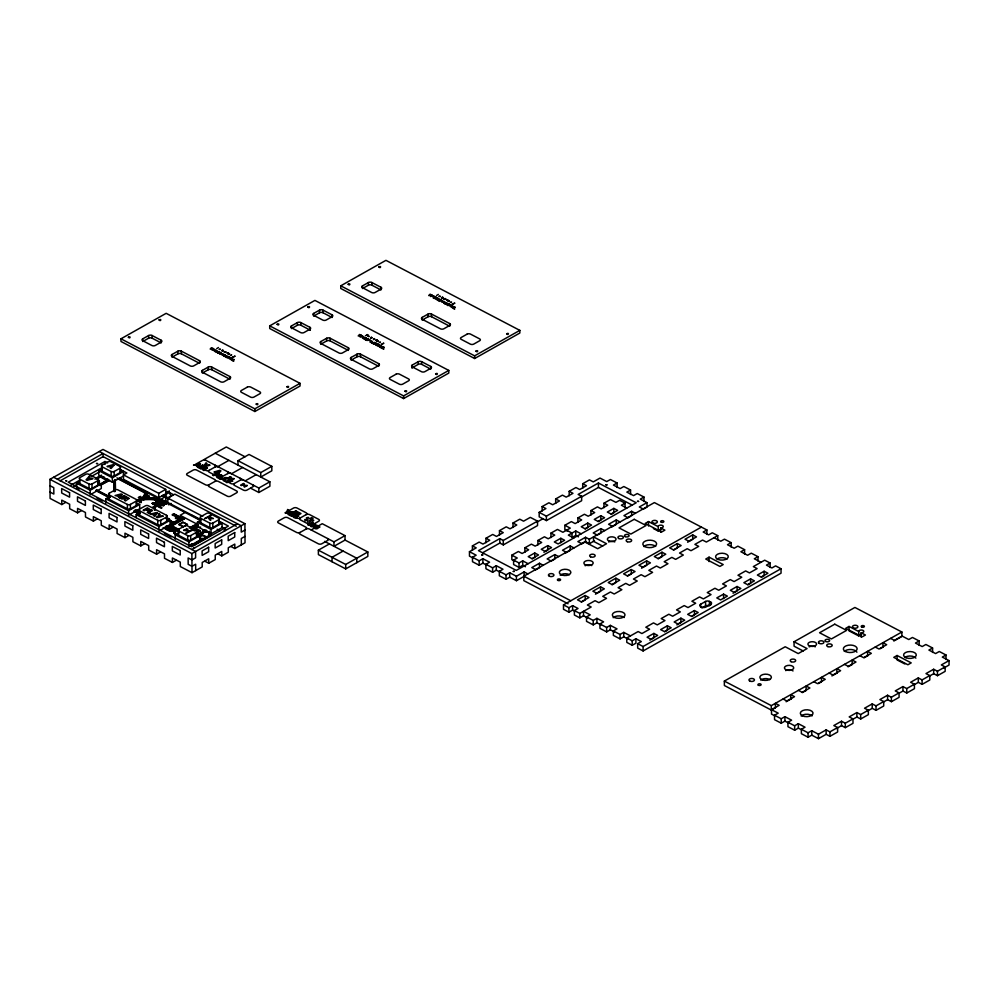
<?xml version="1.0" encoding="UTF-8"?>
<svg xmlns="http://www.w3.org/2000/svg" width="999" height="999" viewBox="0 0 999 999"><rect width="100%" height="100%" fill="white"/><g stroke="black" fill="none" stroke-linecap="round" stroke-linejoin="round"><path stroke-width="1.5" d="M157.218 501.898C157.305 503.346 155.482 501.423 156.768 502.859M185.14 512.45L180.12 515.297L198.376 524.837M101.886 476.548L103.534 477.072M440.184 296.079L438.823 296.366L439.797 296.503M169.231 524.987L171.616 526.073L183.966 519.118L174.163 513.936L172.315 514.473A1.474 0.799 -0.4 0 0 172.452 515.122L172.502 515.159M206.718 530.981L205.232 531.705L206.306 530.469M441.408 297.739L442.569 297.19M226.561 356.943C228.309 353.808 222.565 358.329 226.386 356.181C224.65 359.328 230.394 354.807 226.573 356.955M203.946 529.77L202.685 530.419L203.072 531.468L197.34 534.977M451.398 302.597L450.262 302.285L451.585 302.035M160.227 505.169L160.914 506.955L160.027 507.692L158.254 506.705L158.791 505.232L154.995 507.317L155.045 510.077M208.928 535.764L208.729 532.03M380.357 342.645L379.22 342.345L380.419 342.02M203.484 532.917L203.409 533.154A1.486 0.812 -0.4 0 1 203.034 533.503L198.639 535.402M196.291 533.503L196.753 532.879A1.374 0.749 -0.4 0 0 197.465 532.804L197.677 532.729A1.399 0.762 -0.4 0 0 198.139 532.43L199.063 531.543L187.425 525.874A2.123 1.149 -0.4 0 0 184.428 525.911M372.127 342.769L374.825 342.42L373.838 343.668A1.274 0.699 -0.4 0 1 373.039 343.656L372.19 343.206M444.992 298.526L443.618 299.313L444.505 299.5M153.359 507.18L160.29 503.484L153.671 507.23M154.121 507.167L160.652 503.459L158.591 503.396L159.753 502.734L160.964 503.234L154.433 507.217L154.508 510.039M166.571 518.943L167.32 518.493A1.486 0.799 -0.4 0 1 168.918 518.606L169.243 518.806A1.486 0.799 -0.4 0 1 169.443 519.18C168.419 520.916 173.826 523.039 174.85 521.79M152.897 507.042C165.747 502.534 144.455 506.168 156.88 502.909M195.192 527.285L200.649 527.135M198.938 464.398L197.914 465.584L196.766 464.985L198.926 464.385M104.133 477.035L104.358 477.709M161.751 505.094L160.24 505.157M219.093 471.328L217.045 473.563L218.044 474.088L220.929 470.891L219.83 470.317L214.023 471.99L215.035 472.515L219.081 471.328M159.403 505.032L161.826 503.508L159.74 502.41L157.83 503.009M174.151 530.993L174.213 533.041L176.811 534.403M220.005 349.488L219.043 349.35L220.392 349.063M368.756 336.551L367.794 336.363L369.143 336.139M376.623 340.884L378.346 340.771L377.759 341.383M447.664 300.824L448.888 300.612L448.638 301.423M204.957 532.092L208.142 532.317L206.893 530.894M210.252 536.188L210.364 533.116M161.85 500.324L160.302 501.186L160.015 500.599M163.998 501.423C159.653 502.11 164.585 504.557 165.497 502.197M163.374 501.086L161.426 502.597L163.561 504.22M178.659 519.63L179.433 519.143L177.01 518.781A1.474 0.799 -0.4 0 1 176.286 518.718L175.799 518.543M172.103 523.326L172.877 522.839L168.806 520.704M174.912 521.74L178.596 519.68M167.158 518.956L168.694 518.893L168.319 519.705M216.671 348.676L218.431 347.515M365.422 335.751L367.732 334.752M172.04 523.376L171.141 523.851M191.933 526.598L189.173 528.134M227.372 353.459L228.147 353.109M376.123 340.522L376.873 340.022M447.165 300.474L447.939 300.125M231.381 355.494L230.469 355.269L231.668 354.87M367.182 334.59L367.794 334.727M194.917 544.83L190.022 544.992M227.223 353.309L227.435 353.184A12.687 6.893 -0.4 0 1 227.884 352.934L227.922 352.922M375.974 340.384L376.186 340.259A12.687 6.893 -0.4 0 1 376.635 340.01L376.673 339.985M447.003 300.337L447.215 300.212A12.687 6.893 -0.4 0 1 447.664 299.95L447.702 299.937M229.008 354.308L229.595 353.696L228.846 354.408M448.801 301.323L449.338 300.687L447.827 300.749M233.204 357.13L232.517 357.03M222.44 351.099L222.465 351.074A8.154 4.433 -0.4 0 1 222.74 350.936M371.191 338.174L371.216 338.149A8.154 4.433 -0.4 0 1 371.491 338.012M381.855 344.255L383.566 343.294M159.278 500.599L153.584 497.864L143.831 498.251L149.338 496.178L147.04 494.78M120.954 338.811L166.159 313.324L300.037 383.341L300.062 386.014L254.857 411.501L120.979 341.471L120.954 338.811L254.845 408.828L300.037 383.341M142.72 338.861L148.614 335.539A2.435 1.324 -0.4 0 1 152.06 335.489L161.164 340.259A2.435 1.324 -0.4 0 1 161.214 342.12L155.32 345.454A2.435 1.324 -0.4 0 1 151.873 345.492L142.757 340.734A2.435 1.324 -0.4 0 1 142.72 338.861L142.732 341.533M143.918 340.859L148.639 338.199A2.435 1.324 -0.4 0 1 152.073 338.162L161.189 342.919L161.164 340.259M171.99 354.52L177.897 351.186A2.435 1.324 -0.4 0 1 181.343 351.149L199.55 360.676A2.435 1.324 -0.4 0 1 199.6 362.55L193.706 365.871A2.435 1.324 -0.4 0 1 190.26 365.921L172.04 356.393A2.435 1.324 -0.4 0 1 171.99 354.52L172.015 357.18L177.922 353.858A2.435 1.324 -0.4 0 1 181.356 353.808L199.575 363.336L199.55 360.676M222.602 351.223L223.501 350.711L222.889 350.249M269.705 325.874L314.91 300.399L448.788 370.417L448.813 373.077L403.608 398.564L269.73 328.546L269.705 325.874L403.596 395.904L448.788 370.417M340.746 285.826L385.939 260.339L519.83 330.369L519.842 333.029L474.65 358.516L340.759 288.486L340.746 285.826L474.625 355.844L519.83 330.369M202.36 370.404L208.267 367.07A2.435 1.324 -0.4 0 1 211.701 367.033L229.92 376.561A2.435 1.324 -0.4 0 1 229.97 378.421L224.063 381.755A2.435 1.324 -0.4 0 1 220.629 381.793L202.41 372.265A2.435 1.324 -0.4 0 1 202.36 370.404L202.372 373.064L208.279 369.742A2.435 1.324 -0.4 0 1 211.726 369.692L229.932 379.22L229.92 376.561M232.892 357.13L234.977 356.131M233.291 357.068L234.815 356.218M291.471 325.936L297.365 322.602A2.435 1.324 -0.4 0 1 300.811 322.565L309.915 327.322A2.435 1.324 -0.4 0 1 309.965 329.195L304.071 332.517A2.435 1.324 -0.4 0 1 300.624 332.567L291.508 327.797A2.435 1.324 -0.4 0 1 291.471 325.936L291.483 328.596M313.611 313.449L319.518 310.115A2.435 1.324 -0.4 0 1 322.964 310.077L332.068 314.835A2.435 1.324 -0.4 0 1 332.118 316.708L326.211 320.03A2.435 1.324 -0.4 0 1 322.777 320.08L313.661 315.309A2.435 1.324 -0.4 0 1 313.611 313.449L313.636 316.109L319.53 312.787A2.435 1.324 -0.4 0 1 322.977 312.737L332.093 317.507L332.068 314.835M362.5 285.876L368.406 282.555A2.435 1.324 -0.4 0 1 371.84 282.505L380.956 287.275A2.435 1.324 -0.4 0 1 381.006 289.148L375.1 292.47A2.435 1.324 -0.4 0 1 371.653 292.507L362.55 287.749A2.435 1.324 -0.4 0 1 362.5 285.876L362.525 288.549M292.67 327.934L297.39 325.274A2.435 1.324 -0.4 0 1 300.824 325.224L309.94 329.995A2.435 1.324 -0.4 0 1 310.327 330.257M363.698 287.874L368.419 285.214A2.435 1.324 -0.4 0 1 371.865 285.177L380.969 289.935L380.956 287.275M65.472 502.485L61.776 504.557L50.087 498.439L49.95 479.333L102.972 449.438L244.905 523.676L245.03 542.782L234.827 548.538L231.031 546.553M57.43 479.245L103.072 453.509L103.097 457.33M60.065 480.881L103.097 456.618L165.722 489.373L165.759 494.43A2.885 1.736 60.6 0 0 167.844 497.927L171.541 495.854A2.885 1.736 60.6 0 1 169.455 492.345L165.759 494.43M107.692 462.937L104.945 461.501L68.207 482.217L191.646 546.765L228.371 526.061L219.243 521.278M320.741 341.596L326.648 338.261A2.435 1.324 -0.4 0 1 330.095 338.224L348.301 347.739A2.435 1.324 -0.4 0 1 348.351 349.613L342.457 352.947A2.435 1.324 -0.4 0 1 339.011 352.984L320.791 343.456A2.435 1.324 -0.4 0 1 320.741 341.596L320.766 344.255L326.673 340.934A2.435 1.324 -0.4 0 1 330.107 340.884L348.326 350.412L348.301 347.739M102.085 471.216L102.01 465.147L107.904 461.813A2.123 1.149 -0.4 0 1 110.901 461.775L120.005 466.545A2.123 1.149 -0.4 0 1 120.055 468.169L120.08 472.614L114.186 475.936A2.123 1.149 -0.4 0 1 111.189 475.974L102.085 471.216A2.123 1.149 -0.4 0 1 102.035 469.58L100.562 470.417M70.867 485.177L80.045 480.007M89.236 474.825L102.348 467.432M79.308 489.011L76.573 487.574L76.548 483.129L79.008 481.743M123.451 475.999L112.388 482.23L98.726 475.087L98.701 470.641L102.385 468.568M73.751 486.388L77.785 484.115M91.196 476.548L99.301 471.99M95.904 478.271L101.261 475.249M94.967 479.208L101.686 475.424M96.866 478.958L100.824 476.735L106.369 479.17M97.415 479.058C100.787 473.451 104.071 481.893 107.368 479.021M79.895 479.258L89.011 484.016A2.123 1.149 -0.4 0 0 91.995 483.978L97.902 480.656A2.123 1.149 -0.4 0 0 97.852 479.033L88.749 474.263A2.123 1.149 -0.4 0 0 85.752 474.3L79.858 477.634A2.123 1.149 -0.4 0 0 79.895 479.258L79.932 483.703L89.036 488.461A2.123 1.149 -0.4 0 0 92.033 488.424L97.927 485.102A2.123 1.149 -0.4 0 0 98.451 483.978M102.01 465.147A2.123 1.149 -0.4 0 0 102.048 466.77L111.151 471.528A2.123 1.149 -0.4 0 0 114.148 471.491L120.055 468.169M105.157 478.533L101.036 476.61M100.474 484.14L108.229 479.283M107.805 479.932L90.21 490.272L76.548 483.129M98.701 470.641L112.363 477.784L123.426 471.553L123.514 479.333L158.754 497.764L165.759 493.818M100.837 484.69L109.028 480.569M100.037 485.551L109.69 480.194M442.395 298.239L443.281 297.727L442.682 297.277M109.141 493.294L115.035 489.96A2.123 1.149 -0.4 0 1 118.032 489.922L136.251 499.45A2.123 1.149 -0.4 0 1 136.289 501.073L136.326 505.519L130.419 508.841A2.123 1.149 -0.4 0 1 127.422 508.878L109.216 499.363A2.123 1.149 -0.4 0 1 109.166 497.727L109.141 493.294A2.123 1.149 -0.4 0 0 109.178 494.917L109.216 499.363M351.111 357.467L357.018 354.146A2.435 1.324 -0.4 0 1 360.452 354.096L378.671 363.624A2.435 1.324 -0.4 0 1 378.721 365.497L372.814 368.818A2.435 1.324 -0.4 0 1 369.38 368.868L351.161 359.34A2.435 1.324 -0.4 0 1 351.111 357.467L351.124 360.139L357.03 356.805A2.435 1.324 -0.4 0 1 360.477 356.768L378.683 366.296L378.671 363.624M422.152 317.42L428.047 314.086A2.435 1.324 -0.4 0 1 431.493 314.048L449.7 323.576A2.435 1.324 -0.4 0 1 449.75 325.437L443.856 328.771A2.435 1.324 -0.4 0 1 440.409 328.808L422.19 319.28A2.435 1.324 -0.4 0 1 422.152 317.42L422.165 320.08L428.072 316.758A2.435 1.324 -0.4 0 1 431.506 316.708L449.725 326.236L449.7 323.576M61.776 504.557L61.751 500.112L69.655 504.245L69.68 508.691L77.585 512.824L81.269 510.751M105.857 503.234L105.832 498.788L109.515 496.715M107.692 498.563L109.166 497.727M381.643 344.205L383.753 343.194M452.684 304.146L454.757 303.147M454.595 303.234L452.297 304.046M77.585 512.824L77.56 508.379L85.452 512.512L85.489 516.958L93.394 521.091L97.078 519.018M109.178 494.917L127.397 504.445A2.123 1.149 -0.4 0 0 130.394 504.408L136.289 501.073M120.03 469.393L126.885 472.977L123.489 474.887L158.729 493.319L165.722 489.373M128.596 510.701L139.66 504.458L139.698 508.903L128.621 515.147L128.596 510.701L105.832 498.788M169.443 490.946L165.747 493.031A2.86 1.711 60.6 0 1 167.782 491.695L172.765 494.305A2.897 1.736 60.6 0 1 173.414 494.755M205.906 460.364A2.435 1.324 -0.4 0 0 202.472 460.414L196.566 463.736A2.435 1.324 -0.4 0 0 196.616 465.609L205.719 470.379A2.435 1.324 -0.4 0 0 209.166 470.329L215.072 467.008A2.435 1.324 -0.4 0 1 218.506 466.958M217.832 466.608L228.896 460.364M159.428 500.049L165.759 496.478L165.797 500.924L163.262 502.347M157.205 501.76C156.019 498.439 146.453 499.937 142.008 499.6M93.394 521.091L93.357 516.645L101.261 520.779L101.299 525.224L109.191 529.358L112.887 527.272M136.214 517.632L136.189 514.672L139.872 512.587M157.68 502.922L158.416 502.509M138.062 514.448L139.535 513.611M200.1 519.38L167.869 502.522L167.832 498.089L174.837 494.13L236.276 526.273M237.999 465.122L237.974 460.689L249.038 454.445L271.803 466.358L271.828 470.791L260.764 477.035L260.739 472.589L271.803 466.358M161.588 504.17L159.665 505.069C162.063 506.643 157.73 507.492 159.428 506.093L159.403 505.044M217.158 473.663L215.859 474.388L217.72 475.024L217.919 474.05M412.287 365.047L418.194 361.725A2.435 1.324 -0.4 0 1 421.628 361.675L430.744 366.446A2.435 1.324 -0.4 0 1 430.794 368.306L424.887 371.64A2.435 1.324 -0.4 0 1 421.453 371.678L412.337 366.92A2.435 1.324 -0.4 0 1 412.287 365.047L412.312 367.719A2.435 1.324 -0.4 0 0 411.925 367.994M168.531 504.807L171.066 503.384M412.312 367.719L418.206 364.385A2.435 1.324 -0.4 0 1 421.653 364.348L430.756 369.106L430.744 366.446M209.166 470.329A2.435 1.324 -0.4 0 0 209.216 472.202L218.319 476.96A2.435 1.324 -0.4 0 0 221.766 476.923L227.672 473.588A2.435 1.324 -0.4 0 1 231.106 473.551M209.016 484.777L214.91 481.456A2.435 1.324 -0.4 0 1 218.356 481.406L236.576 490.934A2.435 1.324 -0.4 0 1 236.626 492.807L230.719 496.128A2.435 1.324 -0.4 0 1 227.273 496.178L209.066 486.65A2.435 1.324 -0.4 0 1 209.016 484.777A2.435 1.324 -0.4 0 1 205.569 484.815L187.35 475.299A2.435 1.324 -0.4 0 1 187.3 473.426L193.207 470.092A2.435 1.324 -0.4 0 1 196.641 470.054L214.86 479.582A2.435 1.324 -0.4 0 1 214.91 481.456M231.493 473.751L242.557 467.507M109.191 529.358L109.166 524.912L117.07 529.045L117.095 533.491L125 537.624L128.684 535.539M139.548 510.789L157.755 520.317A2.123 1.149 -0.4 0 0 160.752 520.279L166.658 516.958A2.123 1.149 -0.4 0 0 166.608 515.334L148.389 505.806A2.123 1.149 -0.4 0 0 145.404 505.844L139.498 509.165A2.123 1.149 -0.4 0 0 139.548 510.789L139.573 515.234L157.792 524.762A2.123 1.149 -0.4 0 0 160.789 524.725L166.683 521.403L166.608 515.334M221.766 476.923A2.435 1.324 -0.4 0 0 221.815 478.783L230.919 483.553A2.435 1.324 -0.4 0 0 234.365 483.504L240.272 480.182A2.435 1.324 -0.4 0 1 243.706 480.132M136.189 514.672L158.953 526.573L170.03 520.342L170.055 524.787M245.155 480.894L256.219 474.65M158.991 531.018L170.417 524.687L171.928 525.486L169.743 525.062M170.904 524.413L172.864 524.95L171.129 524.288M125 537.624L124.975 533.179L132.867 537.312L132.904 541.758L140.809 545.891L144.493 543.806M174.201 530.956L177.934 529.383L174.563 531.081L174.613 532.942L177.148 534.265M175.25 539.185L175.212 534.74L178.908 532.654M219.368 521.728L222.09 523.151L222.128 527.597L211.064 533.841L197.402 526.685L197.365 522.252L199.825 520.866M245.042 456.78L226.298 446.978L204.171 459.453L258.816 488.036L269.88 481.793L269.905 486.238L258.841 492.482L250.649 488.199M177.085 534.515L178.559 533.678M191.983 526.548L194.98 524.862L197.365 526.348M190.522 527.784L192.707 528.196L192.045 528.571M191.109 529.108L191.771 528.733M194.118 530.694L196.815 529.17L200.237 530.968L196.191 533.241M140.809 545.891L140.772 541.446L148.676 545.579L148.714 550.024L156.606 554.158L160.302 552.072M185.265 525.811L178.534 529.233A2.123 1.149 -0.4 0 0 178.571 530.869L187.675 535.626A2.123 1.149 -0.4 0 0 190.672 535.589L196.578 532.255A2.123 1.149 -0.4 0 0 196.528 530.631L196.603 536.7L190.709 540.034A2.123 1.149 -0.4 0 1 187.712 540.072L178.596 535.302A2.123 1.149 -0.4 0 1 178.234 533.928M200.724 518.369L209.827 523.139A2.123 1.149 -0.4 0 0 212.824 523.101L218.719 519.767A2.123 1.149 -0.4 0 0 218.681 518.144L209.578 513.386A2.123 1.149 -0.4 0 0 206.581 513.424L200.674 516.745A2.123 1.149 -0.4 0 0 200.724 518.369L200.749 522.814L209.865 527.584A2.123 1.149 -0.4 0 0 212.849 527.547L218.756 524.213A2.123 1.149 -0.4 0 0 219.268 523.101M203.821 530.144L203.609 531.605L197.702 535.189M206.119 530.169L204.483 529.77M198.064 535.314C199.138 534.09 206.693 532.704 204.233 530.357M206.481 531.53L205.856 531.88L207.692 532.167M188.873 541.883L199.95 535.639L199.975 540.084L188.911 546.328L188.873 541.883L175.212 534.74M197.365 522.252L211.026 529.395L222.09 523.151M208.916 535.776L205.132 537.225A2.647 1.436 -0.4 0 1 202.959 538.523L194.143 544.118L191.184 544.168M209.852 536.001L194.568 544.617L191.396 544.68M191.771 549.5L237.412 523.763M156.606 554.158L156.581 549.712L164.485 553.846L164.51 558.291L172.415 562.425L176.099 560.339M49.95 479.333L191.883 553.571L244.905 523.676M244.942 530.044L241.258 532.117L241.209 525.749L99.276 451.523M244.992 536.413L241.296 538.486L241.346 544.855M172.415 562.425L172.39 557.979L180.282 562.112L180.32 566.558L192.02 572.677L202.223 566.92L202.198 562.474L208.716 558.791L208.741 563.236L204.945 561.251M208.741 563.236L215.26 559.565L215.235 555.119L221.753 551.448L221.79 555.881L217.994 553.908M221.79 555.881L228.309 552.21L228.272 547.764L234.79 544.093L234.827 548.538M300.249 517.969L306.144 514.635A2.435 1.324 -0.4 0 1 309.59 514.597L318.693 519.355A2.435 1.324 -0.4 0 1 318.743 521.228L312.849 524.55A2.435 1.324 -0.4 0 1 309.403 524.6L300.299 519.83A2.435 1.324 -0.4 0 1 300.249 517.969A2.435 1.324 -0.4 0 1 296.803 518.006L287.7 513.249A2.435 1.324 -0.4 0 1 287.65 511.376L293.544 508.041A2.435 1.324 -0.4 0 1 296.99 508.004L306.094 512.762A2.435 1.324 -0.4 0 1 306.144 514.635M305.994 529.083A2.435 1.324 -0.4 0 0 305.944 527.21L287.724 517.682A2.435 1.324 -0.4 0 0 284.29 517.732L278.384 521.053A2.435 1.324 -0.4 0 0 278.434 522.927L296.653 532.455A2.435 1.324 -0.4 0 0 300.087 532.417L305.994 529.083A2.435 1.324 -0.4 0 1 309.44 529.045L333.953 541.858L345.017 535.626L345.042 540.072L333.978 546.303L333.953 541.858M311.176 529.957L322.24 523.713L345.017 535.626M345.042 540.072L367.819 551.972L367.844 556.418L345.716 568.893L318.394 554.607L318.356 550.162L329.433 543.918M343.094 551.073L332.03 557.305L332.055 561.75M318.356 550.162L345.691 564.447L367.819 551.972M472.452 550.337L472.415 545.891L479.183 542.082L482.979 544.068L489.747 540.247L485.951 538.261L485.976 542.707M485.951 538.261L492.707 534.453L496.503 536.438L503.271 532.617L499.475 530.631L499.5 535.077M499.475 530.631L506.231 526.823L510.027 528.808L516.795 524.999L512.999 523.014L513.036 527.46M512.999 523.014L519.767 519.193L523.563 521.178L530.319 517.37L537.524 521.141L537.549 525.574L503.309 544.892L499.812 543.069L482.492 552.834M542.17 511.026L542.132 506.58L548.901 502.772L552.697 504.757L559.452 500.949L555.656 498.963L555.694 503.396M555.656 498.963L562.425 495.142L566.208 497.127L572.976 493.319L569.18 491.333L569.205 495.779M569.18 491.333L575.936 487.524L579.732 489.51L586.5 485.701L582.704 483.716L582.729 488.149M582.704 483.716L589.46 479.895L593.256 481.88L600.012 478.071L606.73 481.58L610.414 479.508L617.12 483.004L617.157 487.45M473.514 558.241L469.48 556.131L469.455 551.685L476.211 547.877L472.415 545.891M537.524 521.141L503.271 540.447L499.787 538.623L478.459 550.636L516.258 570.404L636.226 502.772L598.426 483.004L578.121 494.455L581.618 496.278L581.643 500.724L546.403 520.591L539.198 516.82L539.173 512.375L545.929 508.566L542.132 506.58M486.925 565.259L482.904 563.149L479.208 565.234L472.502 561.725L472.477 557.28L476.161 555.194L469.455 551.685M539.173 512.375L546.378 516.146L581.618 496.278M536.588 522.327L542.919 518.756M580.856 497.365L598.451 487.45L632.205 505.094M472.477 557.28L479.183 560.789L482.867 558.703L489.572 562.212L485.889 564.298L485.926 568.743L492.632 572.252L496.316 570.167L500.349 572.277M617.12 483.004L613.436 485.089L620.142 488.598L623.826 486.513L630.544 490.022L630.569 494.468M514.572 561.038L511.85 559.615L511.825 555.169L518.344 551.498L522.14 553.483L528.658 549.8L524.862 547.814L524.9 552.26M524.862 547.814L531.381 544.143L535.177 546.128L541.695 542.457L537.899 540.471L537.937 544.917M537.899 540.471L544.43 536.788L548.214 538.773L554.745 535.102L550.948 533.116L550.973 537.562M550.948 533.116L557.467 529.433L562.899 532.28L570.279 528.121L564.847 525.274L564.872 529.72L567.594 531.143M564.847 525.274L571.366 521.603L575.162 523.588L581.68 519.917L577.884 517.932L577.909 522.365M577.884 517.932L584.403 514.248L588.199 516.233L594.717 512.562L590.921 510.576L590.958 515.022M590.921 510.576L597.439 506.893L601.236 508.878L607.754 505.207L603.958 503.221L603.995 507.667M603.958 503.221L610.476 499.55L615.921 502.385L619.605 500.312L625.049 503.159L625.074 507.604M485.889 564.298L492.594 567.807L496.291 565.721L502.997 569.23L499.313 571.316L499.338 575.749L506.043 579.258L509.74 577.185L516.446 580.694L524.125 576.361L524.088 571.915L527.884 573.901M630.544 490.022L626.848 492.107L633.566 495.616L637.25 493.531L643.955 497.04L643.993 501.486M525.449 566.733L522.739 565.309L519.043 567.382L513.611 564.535L513.573 560.102L517.257 558.016L511.825 555.169M534.727 552.984L528.209 556.655L532.005 558.641L538.523 554.969L534.727 552.984L534.765 557.43L532.155 558.891M547.777 545.629L541.246 549.3L545.042 551.286L551.56 547.614L547.777 545.629L547.802 550.074L543.893 552.272M560.814 538.274L554.295 541.957L558.091 543.931L564.61 540.259L560.814 538.274L560.839 542.719M587.749 523.089L581.231 526.76L585.027 528.746L591.545 525.074L587.749 523.089L587.774 527.534L585.177 528.995M600.786 515.734L594.268 519.405L598.064 521.391L604.582 517.719L600.786 515.734L600.824 520.179L598.214 521.653M613.823 508.379L607.305 512.062L611.101 514.048L617.619 510.364L613.823 508.379L613.861 512.824L611.251 514.298M513.573 560.102L519.018 562.937L522.702 560.864L528.146 563.711M581.156 533.816L575.724 530.968L568.344 535.127L573.788 537.974M625.049 503.159L621.366 505.232L626.798 508.079M578.471 536.838L575.749 535.414L572.065 537.487L572.027 533.054L566.595 530.207M499.313 571.316L506.018 574.825L509.702 572.739L516.408 576.248L524.088 571.915M643.955 497.04L640.272 499.125L646.977 502.634L647.002 507.08L643.169 509.24M543.244 565.247L539.46 563.261L531.78 567.594L535.564 569.567M558.616 556.58L554.82 554.595L547.14 558.928L550.924 560.914M573.975 547.927L570.179 545.941L562.499 550.262L566.296 552.247M706.892 534.39L706.867 529.945L654.382 502.584L589.335 539.26L585.539 537.275L577.859 541.608L581.655 543.593M604.695 530.594L600.899 528.621L593.219 532.942L597.015 534.927M620.054 521.94L616.258 519.955L608.578 524.288L612.375 526.273M635.414 513.274L631.618 511.288L623.938 515.621L627.734 517.607M646.977 502.634L639.298 506.968L643.094 508.953M568.044 603.758L523.838 580.644L523.813 576.198L584.665 541.895L597.702 548.701L606.555 543.718L593.518 536.9L593.556 541.346L602.672 546.116M535.651 569.867L539.485 567.707L539.46 563.261M551.011 561.201L554.845 559.04L554.82 554.595M565.084 553.271L570.204 550.374L570.179 545.941M581.73 543.881L585.564 541.72L589.36 543.706L594.48 540.821M597.09 535.227L600.923 533.054L600.899 528.621M611.163 527.285L616.283 524.4L616.258 519.955M627.809 517.907L630.369 516.458M653.396 528.546L658.254 531.093L658.229 526.648L648.501 521.565L645.179 523.439L661.575 532.017L664.897 530.144L660.614 527.897L660.639 532.342M575.362 611.5L572.639 610.077L568.955 612.162L563.511 609.315L563.486 604.87L701.423 527.097M585.189 595.529L577.509 599.85L581.306 601.835L588.985 597.502L585.189 595.529L585.214 599.962L581.381 602.135M600.549 586.863L592.869 591.196L596.665 593.181L604.345 588.848L600.549 586.863L600.574 591.308L595.454 594.193M615.908 578.196L608.229 582.529L612.025 584.515L619.705 580.182L615.908 578.196L615.933 582.642M631.268 569.542L623.588 573.876L627.384 575.861L635.064 571.528L631.268 569.542L631.306 573.988L627.459 576.148M646.628 560.876L638.948 565.209L642.744 567.195L650.424 562.862L646.628 560.876L646.665 565.322L641.545 568.206M661.987 552.222L654.308 556.555L658.104 558.541L665.784 554.208L661.987 552.222L662.025 556.668L658.179 558.828M677.347 543.556L669.667 547.889L673.463 549.875L681.143 545.541L677.347 543.556L677.384 548.001L673.538 550.162M692.707 534.902L685.027 539.223L688.823 541.208L696.503 536.888L692.707 534.902L692.744 539.335L687.624 542.232M563.486 604.87L568.918 607.717L572.614 605.644L578.046 608.478L574.363 610.564L574.388 615.009L579.832 617.857L583.516 615.771L587.549 617.882M706.867 529.945L703.171 532.017L708.616 534.865L712.299 532.792L717.744 535.639L717.769 540.072M612.1 584.815L614.66 583.366M574.363 610.564L579.807 613.411L591.171 607.005L587.375 605.019L595.054 600.686L598.851 602.672L606.53 598.339L602.734 596.353L610.414 592.02L614.21 594.005L621.89 589.672L618.094 587.687L625.774 583.366L629.57 585.352L637.25 581.018L633.453 579.033L641.133 574.7L644.929 576.685L652.609 572.352L648.813 570.367L656.493 566.046L660.289 568.031L667.969 563.698L664.173 561.713L671.852 557.38L675.649 559.365L683.328 555.032L679.532 553.046L687.212 548.713L691.008 550.699L698.688 546.378L694.892 544.393L702.572 540.059L706.368 542.045L717.744 535.639M600.961 624.899L596.94 622.789L593.244 624.875L586.538 621.366L586.513 616.92L590.197 614.835L583.491 611.326L583.516 615.771M586.513 616.92L593.219 620.429L596.903 618.344L603.621 621.853L599.924 623.938L599.962 628.383L606.668 631.892L610.352 629.807L614.385 631.917M731.193 547.09L731.156 542.644L727.472 544.73L734.178 548.239L737.861 546.153L744.58 549.662L744.605 554.108M709.078 557.167L705.756 559.04L719.892 566.433L723.214 564.56L709.078 557.167L709.115 561.613M599.924 623.938L606.63 627.447L610.327 625.362L617.032 628.87L613.349 630.956L613.374 635.401L620.079 638.898L623.776 636.825L627.797 638.935M744.58 549.662L740.883 551.748L747.602 555.257L751.285 553.171L757.991 556.68L758.029 561.126M613.349 630.956L620.054 634.465L623.738 632.379L630.456 635.888M757.991 556.68L754.307 558.766L761.013 562.275M770.142 563.036L766.458 565.122L771.89 567.969L775.586 565.884L781.018 568.731L781.056 573.176L643.106 650.948L637.674 648.101L637.637 643.656L641.333 641.583L635.888 638.736L635.926 643.181L632.23 645.254L626.798 642.407L626.76 637.974L638.136 631.555L641.932 633.541L649.612 629.208L645.816 627.235L653.496 622.901L657.292 624.887L664.972 620.554L661.176 618.568L668.855 614.235L672.652 616.221L680.331 611.888L676.535 609.902L684.215 605.581L688.011 607.567L695.691 603.234L691.895 601.248L699.575 596.915L703.371 598.901L711.051 594.567L707.255 592.582L714.934 588.261L718.731 590.247L726.41 585.913L722.614 583.928L730.294 579.595L734.09 581.58L741.77 577.247L737.974 575.262L745.654 570.928L749.45 572.914L757.13 568.593L753.333 566.608L764.697 560.189L770.142 563.036L770.179 567.482M626.76 637.974L632.205 640.809L635.888 638.736M700.611 604.245L705.556 601.448A2.71 1.474 -0.4 0 1 709.39 601.398L710.689 602.072A2.897 1.573 -0.4 0 1 710.739 604.295L705.906 607.03A2.86 1.548 -0.4 0 1 701.86 607.08L700.661 606.455A2.885 1.561 -0.4 0 1 700.611 604.245L700.624 607.205M653.858 633.416L647.102 637.225L650.898 639.21L657.654 635.401L653.858 633.416L653.895 637.861L649.837 640.147M667.382 625.786L660.626 629.607L664.422 631.593L671.178 627.772L667.382 625.786L667.407 630.232L664.71 631.755M680.906 618.169L674.138 621.977L677.934 623.963L684.702 620.154L680.906 618.169L680.931 622.614L676.872 624.899M694.417 610.539L687.662 614.36L691.458 616.346L698.214 612.524L694.417 610.539L694.455 614.984L691.745 616.508M723.563 594.118L716.795 597.926L720.591 599.912L727.359 596.103L723.563 594.118L723.588 598.563M737.075 586.488L730.319 590.309L734.115 592.295L740.871 588.473L737.075 586.488L737.112 590.933L733.054 593.219M750.599 578.871L743.843 582.679L747.639 584.665L754.395 580.856L750.599 578.871L750.636 583.316L747.926 584.84M764.123 571.241L757.367 575.062L761.151 577.047L767.919 573.226L764.123 571.241L764.148 575.686L761.45 577.21M701.872 607.991L705.594 605.894A2.71 1.474 -0.4 0 1 709.427 605.844L709.39 601.398M637.637 643.656L643.081 646.503L781.018 568.731M775.374 707.804L771.328 710.077L724.375 685.514L724.337 681.081L785.202 646.765L798.226 653.583L807.08 648.588L794.043 641.77L794.08 646.216L803.208 650.986M794.043 641.77L854.907 607.454L901.872 632.017L901.897 636.463L893.818 641.021M849.025 626.435L849.05 630.881L858.79 635.976L858.753 631.53L849.025 626.435L845.703 628.309L862.112 636.887L865.434 635.014L861.138 632.779L861.175 637.225M724.337 681.081L771.303 705.631L901.872 632.017M774.213 715.496L771.528 714.098L771.49 709.652L779.17 705.319L775.374 703.333L775.411 707.779M786.138 701.735L791.52 698.701M802.297 692.619L806.33 690.346M818.443 683.516L821.141 682.005M831.905 675.923L837.287 672.889M848.051 666.82L852.097 664.547M864.21 657.717L868.243 655.431M880.356 648.613L883.054 647.09M788.973 723.226L784.939 721.116L781.255 723.189L774.55 719.68L774.512 715.247L778.209 713.161L771.49 709.652M774.512 715.247L781.218 718.756L784.914 716.67L791.62 720.179L787.936 722.265L787.961 726.698L794.667 730.207L798.363 728.134L801.048 729.532M919.192 645.416L919.167 640.971L915.471 643.056L922.189 646.565L925.873 644.48L932.579 647.989L932.616 652.434M897.09 655.494L893.768 657.367L907.891 664.76L911.213 662.886L897.09 655.494L897.114 659.939L904.832 663.973M787.936 722.265L794.642 725.774L798.326 723.688L805.032 727.197L801.348 729.282L801.385 733.716L808.091 737.225L811.775 735.152L818.481 738.661L826.161 734.327L829.957 736.313L837.637 731.98L837.612 727.534L833.815 725.549L841.495 721.228L845.291 723.214L852.971 718.88L852.996 723.326L845.316 727.647L841.533 725.661L836.413 728.558M932.579 647.989L928.895 650.074L935.601 653.583L939.285 651.498L946.003 655.007L946.028 659.452M801.348 729.282L808.054 732.791L811.75 730.706L818.456 734.215L826.136 729.882L829.932 731.867L837.612 727.534M946.003 655.007L942.307 657.092L949.025 660.601L949.05 665.047L943.93 667.931M853.046 719.168L856.892 717.007L860.688 718.993L868.368 714.66L868.331 710.214L860.651 714.547L856.855 712.562L849.175 716.895L852.971 718.88M867.132 711.238L872.252 708.341L876.048 710.326L883.728 706.006L883.69 701.56L876.011 705.881L872.214 703.908L864.535 708.229L868.331 710.214M883.765 701.847L887.611 699.687L891.408 701.673L899.088 697.339L899.05 692.894L891.37 697.227L887.574 695.242L879.894 699.575L883.69 701.56M899.125 693.194L902.971 691.021L906.767 693.006L914.447 688.673L914.41 684.24L906.73 688.561L902.934 686.575L895.254 690.908L899.05 692.894M913.211 685.252L918.331 682.367L922.127 684.352L929.807 680.019L929.769 675.574L922.089 679.907L918.293 677.921L910.613 682.255L914.41 684.24M929.844 675.873L933.69 673.701L937.487 675.686L945.166 671.353L945.129 666.907L937.449 671.241L933.653 669.255L925.973 673.588L929.769 675.574M949.025 660.601L941.333 664.934L945.129 666.907M222.427 350.449L221.641 350.661L222.777 350.174M442.22 297.465L441.483 297.789M371.178 337.525L370.442 337.849L371.528 337.25M436.526 295.492L438.349 294.418M141.209 500.199L141.259 500.174A1.486 0.812 -0.4 0 0 141.621 499.825L141.958 499.562M198.938 530.144L200.062 531.418A1.374 0.749 -0.4 0 0 199.925 530.681L199.8 530.606M376.723 340.821L377.123 340.184M141.184 500.212L138.349 501.56L137.05 500.412C141.146 497.002 144.006 498.563 144.793 492.832L117.994 478.821M183.516 526.785L181.156 525.849L183.229 526.535M377.572 341.483L377.185 340.322M371.353 337.45L372.252 337.737L371.216 338.274M445.005 298.526L444.98 299.213L446.166 299.101A2.635 1.436 -0.4 0 1 445.641 299.238L444.767 299.425M194.368 530.669L194.343 527.547L192.395 526.723L193.057 526.348L194.743 527.435L195.429 530.719M224.95 352.41L225.861 352.222A2.635 1.436 -0.4 0 0 226.286 352.123C226.199 351.273 223.039 352.422 224.713 352.472M373.701 339.485L374.613 339.285A2.635 1.436 -0.4 0 0 375.037 339.198L373.963 339.273M373.464 339.548L374.126 338.561L373.938 339.273M228.334 353.122L229.108 353.596L227.809 353.971M177.785 517.844L182.23 519.667L181.568 520.042C180.969 518.943 173.114 517.619 177.785 517.832M161.326 499.95C165.659 499.762 166.358 504.233 167.807 503.334M152.223 503.471L152.884 503.546L152.26 503.571M198.464 529.895L196.141 529.37A1.374 0.749 -0.4 0 1 197.515 529.42L197.652 529.47M191.333 544.455L194.33 544.418L209.49 535.876L209.365 531.268M197.115 526.898L194.281 525.661L197.19 526.66M169.281 526.785L170.167 526.323L170.679 527.185L172.39 526.073L179.308 529.695M163.611 504.308L161.813 505.082M147.165 492.532L146.99 494.73M161.251 499.9L158.891 499.575L159.715 499.1M196.266 532.467L197.465 531.793M178.222 531.53C175.836 528.995 172.815 533.703 177.872 534.24M173.851 533.266L176.661 534.727M731.156 542.644L724.45 539.148L720.766 541.221L714.048 537.712M919.167 640.971L912.449 637.462L908.765 639.547L902.06 636.038L894.38 640.371L890.584 638.386M875.224 647.04L879.02 649.025L886.7 644.705L882.904 642.719L882.929 647.152M859.864 655.706L863.66 657.692L871.34 653.358L867.544 651.373L867.569 655.819M844.505 664.36L848.301 666.345L855.981 662.025L852.184 660.039L852.209 664.472M829.145 673.026L832.941 675.012L840.621 670.679L836.825 668.693L836.85 673.139M813.785 681.693L817.569 683.666L825.249 679.345L821.465 677.359L821.49 681.805M798.426 690.346L802.209 692.332L809.889 687.999L806.106 686.013L806.131 690.459M783.054 699.013L786.85 700.998L794.53 696.665L790.733 694.68L790.771 699.125M523.813 576.198L570.779 600.761M237.974 460.689L260.739 472.589M215.235 453.221L269.88 481.793M324.6 541.396L356.755 558.216L356.78 562.662M120.692 470.117L123.426 471.553M163.037 495.054L165.759 496.478M167.832 498.089L202.747 516.346M162.15 495.854L168.656 499.25M221.878 527.085L225.799 529.133M191.246 515.009L200.362 519.78M119.78 478.321L200.699 520.629M217.158 529.233L220.067 530.656M119.143 478.221L146.254 492.395L146.466 494.88L148.814 496.103L147.34 496.94L146.279 496.378L138.424 501.223L137.35 500.861L145.517 495.991L144.455 495.429L145.404 494.892L145.355 492.732L116.933 477.859M159.915 503.296L159.178 503.708M158.042 503.109L157.28 502.722L159.828 502.247L153.059 498.701L145.355 498.801L143.569 500.012L142.432 499.425C147.203 494.517 164.523 500.487 160.851 504.582M98.539 482.604L101.274 484.04L101.299 488.486L90.235 494.717L90.21 490.272M195.841 533.503L199.95 535.639M136.988 503.059L139.66 504.458M166.009 518.244L170.03 520.342M169.43 520.304L175.674 523.364L168.993 520.392M178.896 529.882L176.736 530.357L177.422 530.719M177.71 530.869L178.384 531.218M136.863 510.239L139.573 511.65M166.608 525.799L170.667 527.922L174.076 527.372L170.517 528.146L166.371 525.986M135.202 509.69L139.273 511.813M96.716 489.947L110.052 496.928M96.316 490.147L109.927 497.265M135.789 510.789L139.872 512.924M165.722 526.448L171.166 529.295L175.037 527.872L171.054 529.52L165.484 526.648M96.091 490.347L109.69 497.465M135.552 510.988L139.635 513.124M95.916 490.659L109.403 497.714M134.353 510.851L139.748 513.673M165.397 527.085L170.804 529.92L176.011 528.371L170.654 530.144L165.172 527.285M134.116 511.051L139.523 513.873M133.991 511.388L139.423 514.223M164.86 527.834L170.23 530.644L172.952 530.606L176.973 528.883C173.277 531.88 168.207 531.518 164.598 528.021M163.112 527.647L169.78 531.118L173.576 531.081L173.801 533.229M164.385 533.354L171.279 536.95M97.028 498.164L102.497 501.023M53.634 477.26L195.567 551.485L195.617 557.854L191.933 559.939L188.137 557.954L188.174 564.323L191.97 566.308L195.654 564.223L195.704 570.591M50 485.701L53.784 487.687L53.834 494.055L50.037 492.07M442.257 298.214L442.257 298.102A8.154 4.433 -0.4 0 1 442.532 297.952M172.577 515.222L173.152 515.459A1.474 0.799 -0.4 0 0 173.876 515.509L176.973 517.082L175.387 517.869A1.474 0.799 -0.4 0 0 175.474 518.256L175.637 518.431M196.154 530.369L195.242 527.335M200.337 537.949L200.137 538.286A3.197 1.736 -0.4 0 1 199.338 537.325L199.875 537.287A2.622 1.424 -0.4 0 0 200.362 537.949M858.753 631.53L858.728 631.356A2.535 1.374 -0.4 0 1 861.375 630.032A2.535 1.374 -0.4 0 1 863.785 631.455A2.535 1.374 -0.4 0 1 861.138 632.779M658.229 526.648L658.204 526.473A2.535 1.374 -0.4 0 1 660.839 525.149A2.535 1.374 -0.4 0 1 663.261 526.573A2.535 1.374 -0.4 0 1 660.614 527.897M209.815 532.38L209.915 535.914M193.881 530.282L193.806 527.971L192.12 526.885L191.458 527.26L193.406 528.071L193.456 530.244M115.272 480.307L115.509 489.535M114.723 479.632L115.035 491.508M114.336 481.006L114.61 491.496M113.811 481.293L114.086 491.608M937.449 671.241L937.487 675.686M933.653 669.255L933.69 673.701M922.089 679.907L922.127 684.352M918.293 677.921L918.331 682.367M906.73 688.561L906.767 693.006M902.934 686.575L902.971 691.021M891.37 697.227L891.408 701.673M887.574 695.242L887.611 699.687M876.011 705.881L876.048 710.326M872.214 703.908L872.252 708.341M860.651 714.547L860.688 718.993M856.855 712.562L856.892 717.007M845.291 723.214L845.316 727.647M841.495 721.228L841.533 725.661M829.932 731.867L829.957 736.313M826.136 729.882L826.161 734.327M818.456 734.215L818.481 738.661M811.75 730.706L811.775 735.152M808.054 732.791L808.091 737.225M798.326 723.688L798.363 728.134M794.642 725.774L794.667 730.207M784.914 716.67L784.939 721.116M781.218 718.756L781.255 723.189M771.303 705.631L771.328 710.077M710.689 602.072L710.701 605.044M705.556 601.448L705.594 605.894M648.501 521.565L648.526 526.011M643.081 646.503L643.106 650.948M631.618 511.288L631.643 515.734M632.205 640.809L632.23 645.254M623.738 632.379L623.776 636.825M620.054 634.465L620.079 638.898M610.327 625.362L610.352 629.807M606.63 627.447L606.668 631.892M598.426 483.004L598.451 487.45M596.903 618.344L596.94 622.789M593.219 620.429L593.244 624.875M589.335 539.26L589.36 543.706M585.539 537.275L585.564 541.72M579.807 613.411L579.832 617.857M575.724 530.968L575.749 535.414M572.614 605.644L572.639 610.077M568.918 607.717L568.955 612.162M546.378 516.146L546.403 520.591M522.702 560.864L522.739 565.309M519.018 562.937L519.043 567.382M516.408 576.248L516.446 580.694M509.702 572.739L509.74 577.185M506.018 574.825L506.043 579.258M503.271 540.447L503.309 544.892M499.787 538.623L499.812 543.069M496.291 565.721L496.316 570.167M492.594 567.807L492.632 572.252M482.867 558.703L482.904 563.149M479.183 560.789L479.208 565.234M474.625 355.844L474.65 358.516M431.493 314.048L431.506 316.708M428.047 314.086L428.072 316.758M421.628 361.675L421.653 364.348M418.194 361.725L418.206 364.385M403.596 395.904L403.608 398.564M371.84 282.505L371.865 285.177M368.406 282.555L368.419 285.214M360.452 354.096L360.477 356.768M357.018 354.146L357.03 356.805M345.691 564.447L345.716 568.893M330.095 338.224L330.107 340.884M326.648 338.261L326.673 340.934M322.964 310.077L322.977 312.737M319.518 310.115L319.53 312.787M309.915 327.322L309.94 329.995M300.811 322.565L300.824 325.224M297.365 322.602L297.39 325.274M258.816 488.036L258.841 492.482M254.845 408.828L254.857 411.501M218.719 519.767L218.756 524.213M211.701 367.033L211.726 369.692M212.824 523.101L212.849 527.547M211.026 529.395L211.064 533.841M209.827 523.139L209.865 527.584M208.267 367.07L208.279 369.742M191.883 553.571L192.02 572.677M190.672 535.589L190.709 540.034M187.675 535.626L187.712 540.072M181.343 351.149L181.356 353.808M177.897 351.186L177.922 353.858M178.571 530.869L178.596 535.302M166.396 501.236L166.421 504.195M160.752 520.279L160.789 524.725M158.729 493.319L158.754 497.764M158.953 526.573L158.978 529.545M157.755 520.317L157.792 524.762M152.06 335.489L152.073 338.162M148.614 335.539L148.639 338.199M130.394 504.408L130.419 508.841M127.397 504.445L127.422 508.878M114.148 471.491L114.186 475.936M112.363 477.784L112.388 482.23M111.151 471.528L111.189 475.974M104.945 461.501L104.97 464.473M97.902 480.656L97.927 485.102M91.995 483.978L92.033 488.424M89.011 484.016L89.036 488.461M300.087 532.417A2.435 1.324 -0.4 0 0 300.137 534.278L318.356 543.806A2.435 1.324 -0.4 0 0 321.803 543.768L327.697 540.434A2.435 1.324 -0.4 0 0 327.647 538.573M234.365 483.504A2.435 1.324 -0.4 0 0 234.415 485.377L243.519 490.147A2.435 1.324 -0.4 0 0 246.965 490.097L252.859 486.775A2.435 1.324 -0.4 0 0 252.822 484.902M240.222 478.309A2.435 1.324 -0.4 0 1 240.272 480.182M227.622 471.728A2.435 1.324 -0.4 0 1 227.672 473.588M215.022 465.134A2.435 1.324 -0.4 0 1 215.072 467.008M858.753 635.801A2.535 1.374 -0.4 0 1 861.4 634.465M809.165 646.877A4.346 2.36 -0.4 0 1 815.296 646.803M844.292 651.423A6.881 3.734 -0.4 0 1 851.123 649.525A6.881 3.734 -0.4 0 1 856.917 652.21M785.676 670.604A4.658 2.535 -0.4 0 1 793.031 670.941M760.739 680.107A5.769 3.134 -0.4 0 1 769.854 679.557M904.982 657.33A6.356 3.447 -0.4 0 1 915.871 658.129M801.161 716.008A6.356 3.447 -0.4 0 1 812.162 715.871M372.315 343.269A1.274 0.699 -0.4 0 1 372.252 342.832M716.982 559.003A6.356 3.447 -0.4 0 1 727.06 559.028M613.161 617.682A6.356 3.447 -0.4 0 1 624.15 617.544M658.229 530.919A2.535 1.374 -0.4 0 1 660.876 529.595M608.641 541.995A4.346 2.36 -0.4 0 1 614.772 541.92M643.768 546.553A6.881 3.734 -0.4 0 1 655.681 546.441M585.152 565.734A4.658 2.535 -0.4 0 1 591.733 565.571M560.214 575.224A5.769 3.134 -0.4 0 1 569.33 574.687M166.646 519.767A2.123 1.149 -0.4 0 1 166.683 521.403M139.573 515.234A2.123 1.149 -0.4 0 1 139.198 513.848M136.276 503.896A2.123 1.149 -0.4 0 1 136.326 505.519M200.749 522.814A2.123 1.149 -0.4 0 1 200.374 521.428M196.566 535.077A2.123 1.149 -0.4 0 1 196.603 536.7M79.932 483.703A2.123 1.149 -0.4 0 1 79.346 482.592M120.38 471.216A2.123 1.149 -0.4 0 1 120.08 472.614M98.364 482.392A2.647 1.436 -0.4 0 0 98.864 481.73L99.425 481.643A3.184 1.736 -0.4 0 1 98.389 482.817M98.414 480.706A2.647 1.436 -0.4 0 1 98.876 481.356L99.4 481.268A3.184 1.736 -0.4 0 0 98.377 480.232M148.888 509.502L146.353 509.465L147.652 508.728L148.888 509.502M369.48 340.085L368.306 340.072L369.48 340.085M202.273 538.548L201.923 538.823A3.197 1.736 -0.4 0 1 200.587 538.498L201.049 538.324A2.622 1.424 -0.4 0 0 202.273 538.548M202.747 535.389L202.735 535.676A2.622 1.424 -0.4 0 1 203.946 535.926L204.345 535.689A3.197 1.736 -0.4 0 0 202.997 535.389L202.747 535.389M297.665 515.596L298.863 516.096L296.129 514.398A1.623 0.887 -0.4 0 0 295.005 514.685C294.792 515.934 296.578 518.693 293.831 516.296C290.921 514.535 294.355 519.605 296.765 517.594A1.511 0.824 -0.4 0 0 297.24 516.97L295.879 515.272L297.665 515.596M205.657 536.838L205.132 536.938A2.622 1.424 -0.4 0 0 204.645 536.288L204.895 535.951A3.197 1.736 -0.4 0 1 205.669 536.838M172.79 514.635L183.167 519.143L174.326 514.298L172.79 514.635M223.364 354.37C222.178 352.197 219.618 356.193 223.364 354.37M364.897 337.724L364.023 337.088L362.575 337.774A1.274 0.687 -0.4 0 0 362.637 338.211C366.296 339.885 361.226 336.9 364.897 337.724M372.315 341.596L371.441 340.959L369.992 341.658A1.274 0.687 -0.4 0 0 370.055 342.095C373.688 343.768 368.718 340.746 372.315 341.596M443.756 301.748C442.495 299.4 439.735 303.696 443.756 301.748M216.096 351.86L217.245 352.572L219.131 351.735L216.721 352.11L217.545 350.911L216.096 351.86M214.648 350.836L216.284 350.686L214.648 350.836M199.338 536.938L199.887 536.925A2.647 1.436 -0.4 0 1 202.06 535.701L201.898 535.414A3.197 1.736 -0.4 0 0 199.338 536.938M223.689 355.569L225.324 355.419L223.689 355.569M231.106 359.44L232.73 359.29L231.106 359.44M314.56 527.135C318.206 530.706 319.443 523.114 314.56 527.135M372.677 342.919L374.475 342.757L372.677 342.919M380.881 347.215L382.692 347.053L380.931 347.128M444.105 303.034L445.854 302.872L444.143 302.947M452.072 307.205L453.821 307.043L452.11 307.118M162.3 505.257L161.476 505.319L162.3 505.257M164.935 503.771L164.985 503.696M155.757 501.81L155.757 501.81M164.086 504.87L164.086 504.87M65.809 480.844L66.858 480.944L65.934 480.706M513.286 571.391L514.335 571.416L513.286 571.391M128.996 498.464L125.512 500.949L124.538 500.437L125.325 499.025L121.678 498.951L125.999 496.515L128.996 498.464M207.392 468.044L203.908 470.529L202.934 470.017L204.096 468.968L202.747 468.094L201.061 469.043L200.075 468.531L204.395 466.096L207.392 468.044M231.356 358.304C229.957 359.94 227.809 358.092 230.107 357.48L231.356 358.304M381.168 345.941L379.558 347.103L379.021 345.966L377.784 346.178L379.782 345.042L381.168 345.941M452.347 305.969C450.774 307.767 448.613 305.731 450.999 305.095L452.347 305.969M96.528 463.511L97.577 463.573L96.528 463.511M128.359 337.225C129.982 339.548 131.256 335.452 128.359 337.225M159.066 319.905C160.689 322.227 161.975 318.144 159.066 319.905M193.631 547.677L194.68 547.727L193.631 547.677M256.181 404.071C257.804 406.381 259.016 402.322 256.181 404.071M277.11 324.288C278.733 326.611 280.007 322.527 277.11 324.288M286.888 386.75C288.499 389.073 289.722 385.002 286.888 386.75M307.817 306.98C309.44 309.29 310.726 305.207 307.817 306.98M348.151 284.24C349.775 286.563 351.049 282.467 348.151 284.24M378.858 266.92C380.482 269.243 381.755 265.16 378.858 266.92M404.932 391.133C406.556 393.456 407.829 389.373 404.932 391.133M435.639 373.826C437.262 376.148 438.536 372.053 435.639 373.826M475.961 351.086C477.584 353.409 478.858 349.313 475.961 351.086M506.668 333.766C508.291 336.089 509.577 332.005 506.668 333.766M481.693 554.845L482.742 554.907L481.693 554.845M637.512 501.336L638.561 501.398L637.512 501.336M310.102 520.529L309.715 522.19L307.667 522.052L308.142 520.342L305.082 520.704L304.732 519.58L307.779 519.318L306.368 517.832L308.204 517.332L309.465 518.831L311.651 517.594L313.099 518.344L310.901 519.58L313.761 520.242L312.899 521.253L310.102 520.529M150.175 509.715L148.264 510.789L145.617 509.877L144.068 510.751L143.094 510.239L147.415 507.804L150.175 509.715M219.68 474.637L217.77 475.724L215.122 474.8L213.574 475.674L212.587 475.162L216.92 472.727L219.68 474.637M370.067 340.184L366.795 340.422L368.793 339.298L370.067 340.184M214.148 350.699C215.984 353.821 217.982 348.314 214.148 350.699M223.202 355.432C225.449 358.229 226.698 353.047 223.202 355.432M230.607 359.303C232.842 362.113 234.053 356.93 230.607 359.303M443.568 302.884C445.729 305.856 447.614 300.524 443.668 302.747M451.536 307.055C453.958 310.065 455.307 304.483 451.536 307.055M138.411 497.514L139.485 497.29L138.524 497.415M184.653 518.618L183.541 518.319L184.653 518.618M187.462 524.45L185.639 525.586L186.913 524.45L185.215 523.563L187.462 524.45M197.927 525.561L196.815 525.262L197.927 525.561M319.717 526.997L317.083 528.746A2.76 1.498 -0.4 0 1 315.347 528.721L313.499 527.759A2.747 1.498 -0.4 0 1 313.374 526.81L317.095 525.324L319.717 526.997M383.266 347.153L382.055 347.964A1.274 0.699 -0.4 0 1 381.243 347.939L380.394 347.502A1.274 0.687 -0.4 0 1 380.332 347.065L382.055 346.378L383.266 347.153M141.683 501.785L141.683 501.785M139.548 501.885L139.61 501.835M154.333 504.183L156.793 504.233L159.153 502.897L154.383 504.133M127.672 498.339L125.025 498.126L126.236 497.44L127.672 498.339M230.806 358.254L229.695 358.154L230.806 358.254M206.069 467.919L203.421 467.707L204.645 467.02L206.069 467.919M380.557 345.891L379.333 345.791L380.557 345.891M451.748 305.919L450.561 305.819L451.748 305.919M376.336 343.244L375.861 344.455L377.622 343.918L375.624 345.042L375.661 343.606L373.888 344.131L376.336 343.244M313.024 522.889L311.988 525.499L314.897 523.876L315.809 524.35L311.488 526.785L310.514 526.273L311.563 523.676L308.654 525.299L307.742 524.825L312.063 522.39L313.024 522.889M447.664 303.346L447.19 304.52C451.311 302.21 445.142 307.08 447.003 303.696L445.292 304.22L447.664 303.346M157.33 501.461L155.981 501.923L157.33 501.461M160.252 499.812L158.654 500.349L160.252 499.812M162.525 505.244L163.873 504.895L162.525 505.244M166.808 503.246L165.21 503.783L166.808 503.246M159.041 513.886L158.042 516.233L156.356 517.17L157.33 517.682L163.299 516.108L159.478 515.971L160.14 514.46L159.041 513.886M228.546 478.821L227.535 481.156L225.861 482.105L226.835 482.617L232.804 481.043L228.971 480.894L229.645 479.383L228.546 478.821M224.363 530.319L225.387 530.444L224.363 530.319M287.675 509.54L286.663 511.875L284.99 512.824L285.964 513.336L291.933 511.763L288.099 511.613L288.773 510.114L287.675 509.54M605.931 484.777L606.955 484.902L605.931 484.777M157.792 501.76L158.579 501.973L157.792 501.76M122.115 494.48L119.455 497.789L118.444 497.252L119.068 496.54L115.11 495.516L121.116 493.956L122.115 494.48M157.48 513.061L154.82 516.371L153.796 515.846L154.433 515.122L150.474 514.098L156.468 512.537L157.48 513.061M200.512 464.06L197.852 467.37L195.804 465.247L193.506 465.097L199.513 463.536L200.512 464.06M226.973 477.997L224.325 481.306L222.265 479.183L219.967 479.033L225.974 477.472L226.973 477.997M178.983 524.388L181.094 523.613L179.021 524.363M120.542 494.817L119.518 496.003L118.369 495.404L120.529 494.805M155.906 513.399L154.882 514.585L153.734 513.986L155.894 513.399M225.412 478.334L224.388 479.52L223.227 478.921L225.399 478.321M152.347 503.184L152.972 503.234L152.347 503.184M88.948 476.585L86.064 479.782L87.175 480.357L92.969 478.696L91.958 478.159L87.924 479.358L89.96 477.11L88.948 476.585M212.974 348.526L211.763 349.85L214.648 349.4L212.537 349.675L213.386 348.738L211.438 347.714L210.19 349.026L212.962 348.514M113.961 465.297L111.076 468.481L110.065 467.957L112.113 465.734L108.067 466.908L107.055 466.383L112.85 464.722L113.961 465.297M206.019 463.099L203.134 466.283L204.233 466.858L210.027 465.197L209.028 464.672L204.982 465.859L207.018 463.623L206.019 463.099M361.276 335.364L359.94 336.838L363.124 336.338L360.789 336.638L361.738 335.614L359.565 334.478L358.191 335.926L361.251 335.352M431.755 295.03L430.469 296.466L433.554 295.979L431.293 296.266L432.205 295.267L430.107 294.168L428.771 295.567L431.743 295.017M153.147 502.722L154.283 502.772L153.147 502.722M195.517 524.55L196.803 524.862L195.579 524.525M162.7 505.594L163.749 505.619L162.7 505.594M165.335 504.095L166.571 504.02L165.335 504.095M182.243 517.594L183.516 517.907L182.305 517.569M140.185 501.098L141.421 501.198L140.185 501.098M140.16 502.322L141.334 502.46L140.16 502.322M160.802 507.692L161.751 507.842L160.802 507.692M140.06 496.54C138.661 497.627 142.507 496.378 140.06 496.54M182.78 522.24L181.081 523.201L183.129 522.465L185.19 523.151L182.829 522.227M219.48 351.923L217.67 352.947L219.48 351.923M218.631 353.097L220.217 353.908L219.193 353.371C224.3 354.233 218.494 351.323 220.779 352.972L218.631 353.097M228.371 356.581L227.123 357.892L229.895 357.367L228.371 356.581M234.003 359.528L232.205 360.539L233.853 361.039L232.942 360.564L234.003 359.528M247.29 387.137L241.383 390.472A2.435 1.324 -0.4 0 0 241.433 392.332L250.549 397.103A2.435 1.324 -0.4 0 0 253.983 397.053L259.89 393.731A2.435 1.324 -0.4 0 0 259.84 391.858L250.737 387.1A2.435 1.324 -0.4 0 0 247.29 387.137M434.353 296.391L433.004 297.789L435.976 297.24L434.353 296.391M436.213 297.365L434.278 298.451L436.213 297.365M436.875 297.714L435.539 299.113L438.511 298.564L436.875 297.714M366.233 337.962L364.235 339.086L365.696 339.847L365.06 339.123L366.233 337.962M438.736 298.689L436.8 299.775L438.211 300.512L437.599 299.8L438.736 298.689M367.944 338.861L365.946 339.985L367.944 338.861M440.397 299.55L438.461 300.649L439.972 301.436L439.26 300.674L441.895 300.324L440.397 299.55M377.859 344.043L376.486 345.492L379.545 344.917L377.859 344.043M449.138 304.121L447.802 305.532L450.774 304.982L449.138 304.121M384.103 347.302L382.105 348.426L383.928 348.988L382.929 348.464L384.103 347.302M455.194 307.292L453.259 308.379L454.67 309.116L454.046 308.404L455.194 307.292M124.163 495.554L119.843 497.989L120.817 498.501L125.137 496.066L124.163 495.554M202.56 465.134L198.239 467.569L199.213 468.081L203.546 465.646L202.56 465.134M162.1 500.586L160.627 501.423L162.862 500.986L162.1 500.586M164.223 501.698L162.75 502.534L164.985 502.097L164.223 501.698M160.851 503.783L160.102 504.195L160.851 503.783M151.561 509.977L147.24 512.412L150.012 513.861L150.812 513.411L149.026 512.475L152.547 510.489L151.561 509.977M396.041 374.213L390.134 377.535A2.435 1.324 -0.4 0 0 390.184 379.408L399.3 384.165A2.435 1.324 -0.4 0 0 402.734 384.128L408.641 380.794A2.435 1.324 -0.4 0 0 408.591 378.933L399.488 374.163A2.435 1.324 -0.4 0 0 396.041 374.213M467.07 334.153L461.176 337.487A2.435 1.324 -0.4 0 0 461.226 339.36L470.329 344.118A2.435 1.324 -0.4 0 0 473.776 344.081L479.67 340.746A2.435 1.324 -0.4 0 0 479.62 338.873L470.517 334.116A2.435 1.324 -0.4 0 0 467.07 334.153M221.066 474.9L216.746 477.335L219.518 478.783L220.317 478.334L218.519 477.397L222.04 475.412L221.066 474.9M230.357 476.66L227.46 478.296L228.371 478.771L231.268 477.135L230.357 476.66M234.153 478.646L231.256 480.282L230.307 478.209L234.153 478.646M172.29 523.626L171.616 524L173.801 524.425L172.29 523.626M173.227 523.101L172.552 523.476L174.738 523.901L173.227 523.101M175.1 522.04L174.438 522.415L176.611 522.839L175.1 522.04M176.036 521.515L175.374 521.89L177.547 522.315L176.036 521.515M176.973 520.991L176.311 521.366L178.484 521.778L176.973 520.991M177.909 520.467L177.248 520.841L179.42 521.253L177.909 520.467M178.846 519.93L178.184 520.304L180.357 520.729L178.846 519.93M179.783 519.405L179.121 519.78L181.294 520.204L179.783 519.405M243.481 483.528L240.584 485.152L241.496 485.626L244.393 484.003L243.481 483.528M172.427 526.51L170.954 527.335L173.114 526.86L172.427 526.51M247.277 485.514L244.38 487.137L243.431 485.064L247.277 485.514M184.328 529.97L183.629 530.369L188.736 530.931L186.788 528.583L186.101 528.971L187.5 530.669L184.328 529.97M210.589 515.272L204.545 518.681L211.251 515.621L210.589 515.272M193.993 525.824L193.331 526.198L195.517 526.623L193.993 525.824M209.028 517.569L208.316 517.981L210.265 520.317L210.951 519.93L209.553 518.231L213.424 518.543L209.028 517.569M191.845 529.882L185.802 533.291L192.507 530.232L191.845 529.882M208.629 547.24L202.11 550.924L202.148 555.369L208.666 551.685L208.629 547.24M221.678 539.897L215.147 543.568L215.185 548.014L221.703 544.33L221.678 539.897M234.715 532.542L228.197 536.213L228.222 540.659L234.74 536.987L234.715 532.542M292.307 511.963L287.987 514.398L291.358 516.171L292.158 515.709L289.76 514.46L290.821 513.861L293.718 514.572L291.558 513.449L292.482 512.924L294.83 514.148L295.629 513.698L292.307 511.963M293.594 512.025L292.52 512.624L297.752 515.372L298.826 514.76L293.594 512.025M295.754 510.801L294.668 511.413L299.912 514.148L300.986 513.548L295.754 510.801M634.228 519.305L619.03 527.884L630.869 534.065L646.066 525.499L634.228 519.305M834.752 624.188L819.555 632.754L831.393 638.948L846.59 630.381L834.752 624.188M181.144 525.437L178.946 524.675L181.144 525.437M160.752 500.187L160.04 500.187L160.752 500.187M69.568 492.694L61.663 488.561L61.701 493.007L69.605 497.14L69.568 492.694M85.377 500.961L77.472 496.828L77.51 501.273L85.402 505.407L85.377 500.961M101.186 509.228L93.282 505.094L93.307 509.54L101.211 513.673L101.186 509.228M116.983 517.494L109.078 513.361L109.116 517.807L117.02 521.94L116.983 517.494M132.792 525.761L124.887 521.628L124.925 526.073L132.817 530.207L132.792 525.761M148.601 534.028L140.697 529.895L140.722 534.34L148.626 538.473L148.601 534.028M164.398 542.295L156.493 538.161L156.531 542.607L164.435 546.74L164.398 542.295M180.207 550.561L172.303 546.428L172.34 550.874L180.232 555.007L180.207 550.561M861.975 627.16A1.586 0.862 -0.4 0 0 864.385 626.423A1.586 0.862 -0.4 0 0 862.025 625.661A1.586 0.862 -0.4 0 0 861.975 627.16M758.416 685.264A1.586 0.862 -0.4 0 0 761.063 684.852A1.586 0.862 -0.4 0 0 759.09 683.816A1.586 0.862 -0.4 0 0 758.416 685.264M749.937 681.118A2.747 1.498 -0.4 0 0 754.42 680.207A2.747 1.498 -0.4 0 0 750.761 678.558A2.747 1.498 -0.4 0 0 749.937 681.118M853.483 627.946A2.747 1.498 -0.4 0 0 857.879 626.922A2.747 1.498 -0.4 0 0 854.095 625.374A2.747 1.498 -0.4 0 0 853.483 627.946M845.429 651.485A6.881 3.734 -0.4 0 0 856.917 649.7A6.881 3.734 -0.4 0 0 848.413 645.204A6.881 3.734 -0.4 0 0 845.429 651.485M827.834 646.603A2.76 1.498 -0.4 0 0 832.192 645.504A2.76 1.498 -0.4 0 0 828.296 644.018A2.76 1.498 -0.4 0 0 827.834 646.603M825.723 641.483A2.323 1.261 -0.4 0 0 829.582 640.834A2.323 1.261 -0.4 0 0 826.648 639.348A2.323 1.261 -0.4 0 0 825.723 641.483M819.305 643.393A2.747 1.498 -0.4 0 0 823.863 642.594A2.747 1.498 -0.4 0 0 820.354 640.859A2.747 1.498 -0.4 0 0 819.305 643.393M809.215 645.766A4.346 2.36 -0.4 0 0 816.458 644.617A4.346 2.36 -0.4 0 0 811.063 641.795A4.346 2.36 -0.4 0 0 809.215 645.766M791.108 661.688A2.747 1.498 -0.4 0 0 795.641 660.863A2.747 1.498 -0.4 0 0 792.095 659.153A2.747 1.498 -0.4 0 0 791.108 661.688M785.888 669.73A4.658 2.535 -0.4 0 0 793.593 668.406A4.658 2.535 -0.4 0 0 787.687 665.459A4.658 2.535 -0.4 0 0 785.888 669.73M762.587 679.969A5.769 3.134 -0.4 0 0 771.39 677.347A5.769 3.134 -0.4 0 0 762.886 674.537A5.769 3.134 -0.4 0 0 762.587 679.969M802.247 715.721A6.356 3.447 -0.4 0 0 812.836 714.035A6.356 3.447 -0.4 0 0 804.944 709.914A6.356 3.447 -0.4 0 0 802.247 715.721M906.018 657.729A6.356 3.447 -0.4 0 0 916.233 655.456A6.356 3.447 -0.4 0 0 907.591 651.798A6.356 3.447 -0.4 0 0 906.018 657.729M614.248 617.394A6.356 3.447 -0.4 0 0 624.825 615.709A6.356 3.447 -0.4 0 0 616.945 611.588A6.356 3.447 -0.4 0 0 614.248 617.394M718.019 559.403A6.356 3.447 -0.4 0 0 728.221 557.13A6.356 3.447 -0.4 0 0 719.58 553.483A6.356 3.447 -0.4 0 0 718.019 559.403M661.45 522.29A1.586 0.862 -0.4 0 0 663.848 521.553A1.586 0.862 -0.4 0 0 661.5 520.791A1.586 0.862 -0.4 0 0 661.45 522.29M557.892 580.394A1.586 0.862 -0.4 0 0 560.539 579.969A1.586 0.862 -0.4 0 0 558.566 578.945A1.586 0.862 -0.4 0 0 557.892 580.394M549.413 576.248A2.747 1.498 -0.4 0 0 553.896 575.337A2.747 1.498 -0.4 0 0 550.237 573.688A2.747 1.498 -0.4 0 0 549.413 576.248M652.959 523.076A2.747 1.498 -0.4 0 0 657.354 522.052A2.747 1.498 -0.4 0 0 653.558 520.504A2.747 1.498 -0.4 0 0 652.959 523.076M644.904 546.603A6.881 3.734 -0.4 0 0 656.38 544.83A6.881 3.734 -0.4 0 0 647.889 540.322A6.881 3.734 -0.4 0 0 644.904 546.603M627.31 541.72A2.76 1.498 -0.4 0 0 631.655 540.621A2.76 1.498 -0.4 0 0 627.759 539.135A2.76 1.498 -0.4 0 0 627.31 541.72M625.199 536.6A2.323 1.261 -0.4 0 0 629.058 535.963A2.323 1.261 -0.4 0 0 626.123 534.465A2.323 1.261 -0.4 0 0 625.199 536.6M618.781 538.511A2.747 1.498 -0.4 0 0 623.326 537.724A2.747 1.498 -0.4 0 0 619.83 535.988A2.747 1.498 -0.4 0 0 618.781 538.511M608.691 540.896A4.346 2.36 -0.4 0 0 615.921 539.735A4.346 2.36 -0.4 0 0 610.526 536.925A4.346 2.36 -0.4 0 0 608.691 540.896M590.584 556.818A2.747 1.498 -0.4 0 0 595.117 555.981A2.747 1.498 -0.4 0 0 591.558 554.27A2.747 1.498 -0.4 0 0 590.584 556.818M585.352 564.86A4.658 2.535 -0.4 0 0 593.069 563.536A4.658 2.535 -0.4 0 0 587.162 560.576A4.658 2.535 -0.4 0 0 585.352 564.86M562.062 575.087A5.769 3.134 -0.4 0 0 570.866 572.477A5.769 3.134 -0.4 0 0 562.362 569.667A5.769 3.134 -0.4 0 0 562.062 575.087"/></g></svg>
